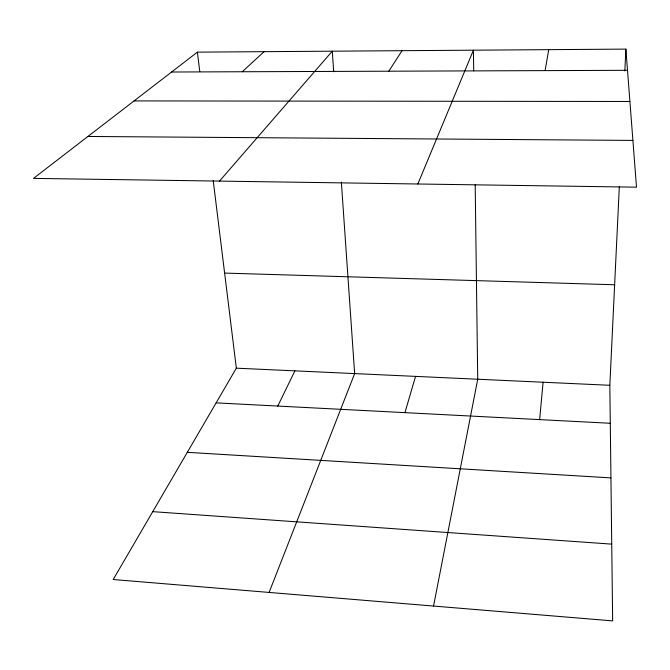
<?xml version="1.0" encoding="UTF-8"?>
<svg xmlns="http://www.w3.org/2000/svg" width="670" height="670" viewBox="0 0 670 670"><rect width="100%" height="100%" fill="white"/><g stroke="black" fill="none" stroke-linecap="round" stroke-linejoin="round"><path stroke-width="1" d="M213.211 180.523L236.343 368.173L113.205 579.517L612.648 620.889L609.834 385.284L619.323 186.603M624.842 70.97L625.881 49.111L197.39 52.143L33.5 178.388L636.5 187.181L625.881 49.111M539.643 419.613L543.085 382.227M545.112 70.618L548.73 49.655M433.549 606.057L477.727 379.228L475.189 184.794M404.931 412.645L415.567 376.381M269.114 592.431L354.648 373.592L341.357 182.098M417.846 183.99L473.43 50.191L473.698 70.861M277.765 406.062L294.917 370.862M388.818 71.204L402.042 50.694M219.492 181.101L332.278 51.188L333.702 71.74M242.272 71.749L264.072 51.665M171.587 72.017L627.514 70.308M134.075 100.91L629.909 101.48M87.921 136.462L632.907 140.415M224.618 273.084L614.633 284.767M236.343 368.173L609.834 385.284M216.134 402.871L610.286 423.272M187.315 452.325L610.94 477.894M152.752 511.654L611.727 544.132M197.39 52.143L199.786 71.573"/></g></svg>
